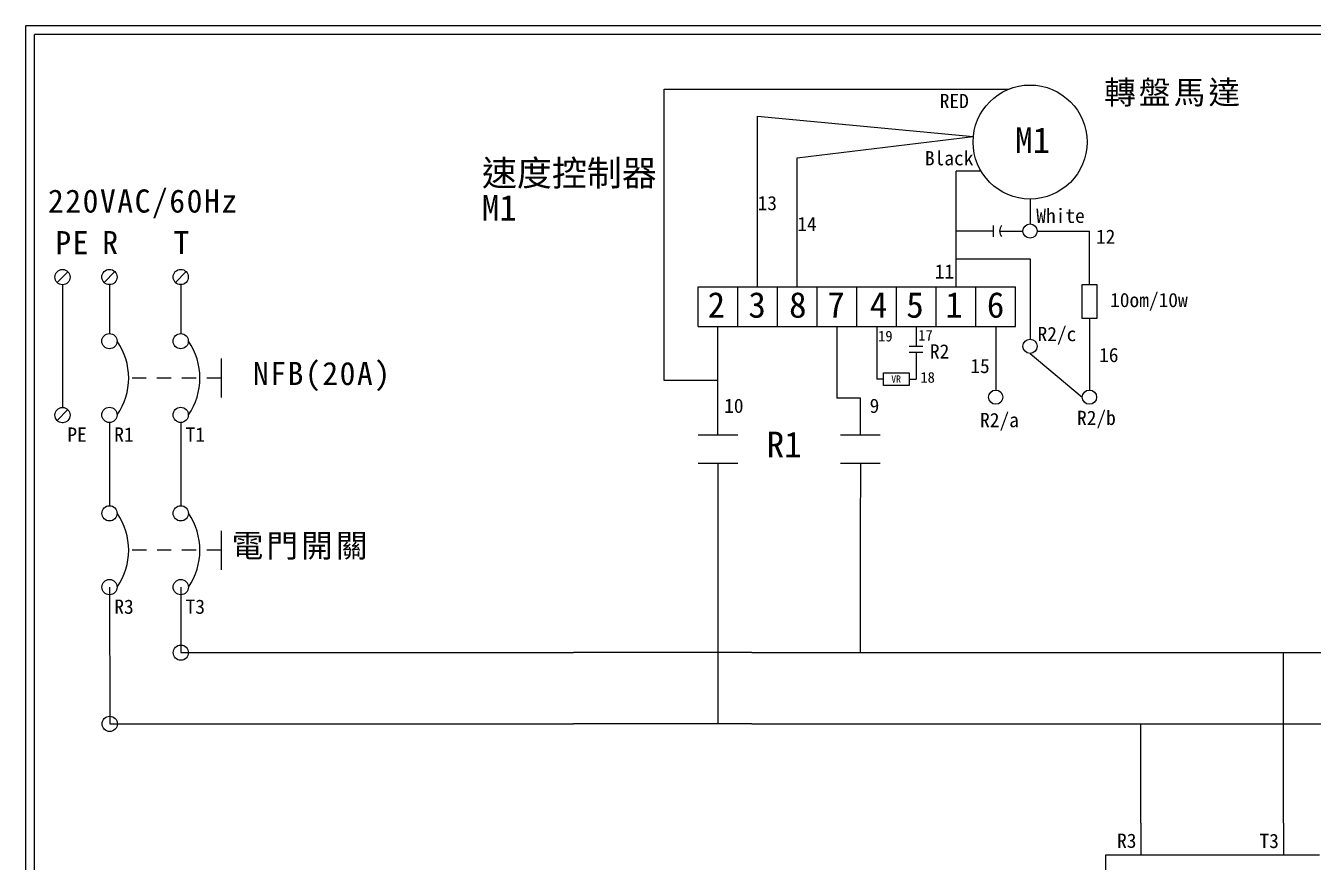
# Model space of a CAD drawing. Extents: x 10 to 297, y 3 to 207.
# Drawn here: x 10 to 190.6, y 89.6 to 207 of the extents above; entities that cross this region are included whole.
import ezdxf

# ---------------------------------------------------------------- set-up
doc = ezdxf.new("R2010")
doc.units = 0
doc.linetypes.add('HIDDEN9', pattern=[3.5, 2, -1.5])
doc.layers.get('0').update_dxf_attribs({"linetype": 'CONTINUOUS'})
doc.styles.add('STSL', font='kaiu.ttf')
doc.styles.add('標楷體', font='kaiu.ttf')

msp = doc.modelspace()

# ---------------------------------------------------------------- linework, layer by layer
for p, q in [((297, 206.97), (10, 206.97)), ((10, 3), (10, 206.97)), ((295.75, 205.72), (11.25, 205.72)), ((11.25, 4.25), (11.25, 205.72)), ((99.59, 157.18), (99.59, 198.09)), ((99.59, 198.09), (147.97, 198.09)), ((112.68, 170.35), (112.68, 194.29)), ((112.68, 194.29), (142.95, 191.41)), ((118.25, 188.42), (142.95, 191.41)), ((118.25, 170.35), (118.25, 188.42)), ((144.01, 186.56), (140.52, 186.56)), ((140.52, 170.35), (140.52, 186.56)), ((150.91, 182.65), (150.91, 179.16)), ((145.73, 178.94), (145.73, 177.37)), ((145.73, 178.16), (140.52, 178.16)), ((146.63, 178.16), (149.91, 178.16)), ((151.91, 178.16), (159.24, 178.16)), ((159.24, 170.68), (159.24, 178.16)), ((140.55, 174.27), (150.91, 174.27)), ((150.91, 174.27), (150.91, 162.99)), ((15.91, 172.46), (14.4, 170.94)), ((22.5, 172.47), (20.99, 170.95)), ((32.5, 172.47), (30.99, 170.95)), ((15.16, 170.63), (15.16, 153.42)), ((21.74, 170.64), (21.74, 163.78)), ((31.74, 170.64), (31.74, 163.78)), ((104.33, 164.79), (104.33, 170.35)), ((104.33, 170.35), (109.9, 170.35)), ((109.9, 164.79), (109.9, 170.35)), ((109.9, 164.79), (109.9, 170.35)), ((109.9, 170.35), (115.47, 170.35)), ((115.47, 164.79), (115.47, 170.35)), ((115.47, 164.79), (115.47, 170.35)), ((115.47, 170.35), (121.03, 170.35)), ((121.03, 164.79), (121.03, 170.35)), ((121.03, 164.79), (121.03, 170.35)), ((121.03, 170.35), (126.6, 170.35)), ((126.6, 164.79), (126.6, 170.35)), ((126.6, 164.79), (126.6, 170.35)), ((126.6, 170.35), (132.17, 170.35)), ((132.17, 164.79), (132.17, 170.35)), ((132.17, 164.79), (132.17, 170.35)), ((132.17, 170.35), (137.74, 170.35)), ((137.74, 164.79), (137.74, 170.35)), ((137.74, 164.79), (137.74, 170.35)), ((137.74, 170.35), (143.31, 170.35)), ((143.31, 164.79), (143.31, 170.35)), ((143.31, 164.79), (143.31, 170.35)), ((143.31, 170.35), (148.87, 170.35)), ((148.87, 164.79), (148.87, 170.35)), ((104.33, 164.79), (109.9, 164.79)), ((107.11, 149.57), (107.11, 164.79)), ((109.9, 164.79), (115.47, 164.79)), ((115.47, 164.79), (121.03, 164.79)), ((121.03, 164.79), (126.6, 164.79)), ((123.82, 164.79), (123.82, 154.7)), ((126.6, 164.79), (132.17, 164.79)), ((129.39, 164.79), (129.39, 157.38)), ((132.17, 164.79), (137.74, 164.79)), ((134.95, 164.79), (134.95, 161.99)), ((137.74, 164.79), (143.31, 164.79)), ((143.31, 164.79), (148.87, 164.79)), ((146.09, 164.79), (146.09, 155.85)), ((159.24, 165.91), (159.24, 155.85)), ((133.97, 161.99), (135.86, 161.99)), ((133.97, 161.16), (135.86, 161.16)), ((134.95, 161.16), (134.95, 157.38)), ((150.91, 160.99), (158.24, 154.85)), ((37.41, 160.27), (37.41, 154.8)), ((107.11, 157.18), (99.59, 157.18)), ((130.35, 157.38), (129.39, 157.38)), ((133.97, 157.38), (134.95, 157.38)), ((127.11, 154.7), (123.82, 154.7)), ((127.11, 149.57), (127.11, 154.7)), ((15.91, 153.1), (14.4, 151.59)), ((15.16, 151.27), (15.16, 151.21)), ((21.74, 151.29), (21.74, 151.22)), ((21.74, 151.22), (21.75, 139.62)), ((31.74, 151.29), (31.74, 151.22)), ((31.74, 151.22), (31.75, 139.62)), ((104.33, 149.57), (109.9, 149.57)), ((124.33, 149.57), (129.9, 149.57)), ((104.33, 145.6), (109.9, 145.6)), ((107.1, 145.6), (107.08, 125.88)), ((124.33, 145.6), (129.9, 145.6)), ((127.1, 145.6), (127.08, 135.88)), ((37.42, 136.11), (37.42, 130.64)), ((127.08, 135.88), (127.08, 119)), ((21.75, 128.2), (21.78, 109)), ((21.75, 127.13), (21.75, 127.06)), ((31.75, 128.2), (31.74, 119)), ((31.75, 127.13), (31.75, 127.06)), ((31.75, 127.13), (31.75, 127.06)), ((107.08, 125.88), (107.08, 109)), ((31.74, 119), (86.87, 119)), ((111.87, 119), (86.87, 119)), ((111.87, 119), (290.71, 119)), ((186.47, 95.06), (186.47, 119)), ((21.78, 109), (86.87, 109)), ((111.87, 109), (86.87, 109)), ((111.87, 109), (290.71, 109)), ((166.47, 95.06), (166.47, 109)), ((166.47, 95.06), (166.47, 90.62)), ((186.47, 95.06), (186.47, 90.62)), ((161.52, 69.61), (161.52, 90.64)), ((161.52, 90.64), (191.51, 90.64))]:
    msp.add_line(p, q)
at = {"linetype": 'HIDDEN9'}
for p, q in [((37.41, 157.53), (24.44, 157.53)), ((37.42, 133.38), (24.45, 133.38))]:
    msp.add_line(p, q, dxfattribs=at)
for points in [[(158.22, 170.68), (160.27, 170.68), (160.27, 165.91), (158.22, 165.91)], [(130.35, 158.25), (133.97, 158.25), (133.97, 156.51), (130.35, 156.51)]]:
    msp.add_lwpolyline(points, close=True)
for centre, radius in [((150.91, 190.65), 8), ((150.91, 178.16), 1), ((15.16, 171.7), 1.07), ((21.74, 171.71), 1.07), ((31.74, 171.71), 1.07), ((21.74, 162.71), 1.07), ((31.74, 162.71), 1.07), ((150.91, 161.99), 1), ((146.09, 154.85), 1), ((159.24, 154.85), 1), ((15.16, 152.34), 1.07), ((21.74, 152.36), 1.07), ((31.74, 152.36), 1.07), ((21.75, 138.55), 1.07), ((31.75, 138.55), 1.07), ((21.75, 128.2), 1.07), ((31.75, 128.2), 1.07), ((31.76, 119), 1.07), ((21.78, 109), 1.07)]:
    msp.add_circle(centre, radius)
for centre, radius, start, end in [((147.82, 178.16), 1.19, 138.7324, 221.2676), ((15.39, 157.53), 9.05, 325.1286, 34.8714), ((25.39, 157.53), 9.05, 325.1286, 34.8714), ((15.39, 133.38), 9.05, 325.1286, 34.8714), ((25.39, 133.38), 9.05, 325.1286, 34.8714)]:
    msp.add_arc(centre, radius, start, end)

# ---------------------------------------------------------------- texts
at = {"style": 'STSL'}
for s, height, p in [('RED', 2, (138.24, 195.41)), ('M1', 3.6, (148.83, 189.12)), ('速度控制器', 3.6, (74, 184.5)), ('Black', 2, (136.16, 187.38)), ('M1', 3.6, (74, 179.63)), ('13', 2, (112.68, 181.08)), ('White', 2, (151.78, 179.3)), ('14', 2, (118.25, 178.15)), ('12', 2, (160.15, 176.37)), ('11', 2, (137.54, 171.49)), ('2', 3.6, (105.67, 166)), ('3', 3.6, (111.39, 166)), ('8', 3.6, (117.1, 166)), ('7', 3.6, (122.46, 166)), ('4', 3.6, (128.42, 166)), ('5', 3.6, (133.54, 166)), ('1', 3.6, (139.01, 166)), ('6', 3.6, (144.85, 166)), ('10om/10w', 2, (162.14, 167.48)), ('R2/c', 2, (151.96, 162.71)), ('19', 1.5, (129.58, 162.67)), ('17', 1.5, (135.22, 162.79)), ('R2', 2, (136.86, 160.27)), ('16', 2, (160.6, 159.77)), ('15', 2, (142.53, 158.23)), ('VR', 1, (131.44, 156.9)), ('18', 1.5, (135.52, 156.88)), ('10', 2, (107.99, 152.64)), ('9', 2, (128.4, 152.64)), ('R2/a', 2, (143.9, 150.64)), ('R2/b', 2, (157.5, 150.95)), ('PE', 2, (15.84, 148.6)), ('R1', 2, (22.42, 148.61)), ('T1', 2, (32.42, 148.61)), ('R1', 3.6, (113.96, 146.41)), ('R3', 2, (22.43, 124.45)), ('T3', 2, (32.43, 124.45)), ('R3', 2, (163.12, 91.61)), ('T3', 2, (183.1, 91.58))]:
    msp.add_text(s, height=height, dxfattribs=at).set_placement(p)
at = {"char_height": 3.25, "style": '標楷體'}
for s, insert, width, attachment_point in [('{\\T1.1;轉盤馬達}', (171.06, 199.24), 24.1454, 2), ('\\pt6.5;{\\T1.1;220VAC/60Hz}', (13.12, 184), 35.213, 1), ('\\pt6.5;{\\T1.1;PE}', (14.16, 178.16), 2, 1), ('\\pt6.5;{\\T1.1;R}', (20.74, 178.17), 2, 1), ('\\pt6.5;{\\T1.1;T}', (30.74, 178.17), 2, 1), ('\\pt6.5;{\\T1.1;NFB(20A)}', (51.61, 159.8), 24.6072, 2), ('{\\T1.1;電門開關}', (48.65, 135.64), 22.4705, 2)]:
    msp.add_mtext(s, dxfattribs=dict(at, insert=insert, width=width, attachment_point=attachment_point))

doc.saveas('drawing.dxf')
